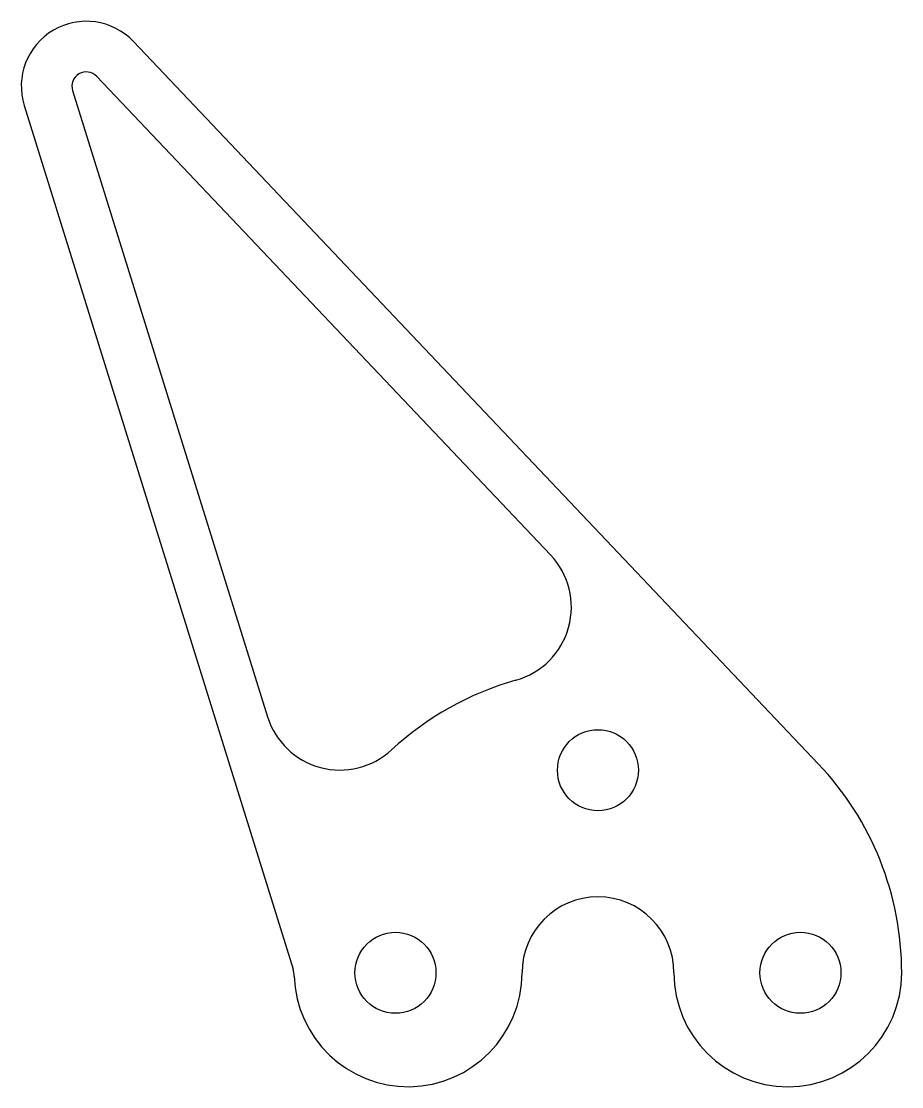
# Model space of a CAD drawing. Extents: x -31.8 to 3, y 30.5 to 72.6.
import ezdxf

# ---------------------------------------------------------------- set-up
doc = ezdxf.new("R2010")
doc.units = 0
doc.layers.add('VISIBLE', color=7, linetype='CONTINUOUS')

msp = doc.modelspace()

# ---------------------------------------------------------------- linework, layer by layer
at = {"layer": 'VISIBLE'}
for p, q in [((-27.354, 71.783), (-0.294, 43.259)), ((-28.805, 70.406), (-10.876, 51.507)), ((-29.758, 69.848), (-22.055, 45.115)), ((-31.667, 69.253), (-21.043, 35.138))]:
    msp.add_line(p, q, dxfattribs=at)
for centre in [(-9, 43), (-17, 35), (-1, 35)]:
    msp.add_circle(centre, 1.6, dxfattribs=at)
for centre, radius, start, end in [((-29.217, 70.016), 2.567, 43.4917, 197.298), ((-29.217, 70.016), 0.567, 43.4917, 197.298), ((-13.052, 49.442), 3, 285.6735, 43.4917), ((-9, 35), 12, 105.6735, 132.7962), ((-19.191, 46.007), 3, 197.298, 312.7962), ((-9, 35), 12, 0, 43.4917), ((-9, 35), 3, 0, 180), ((-21.998, 34.84), 1, 1.6623, 17.298), ((-16.5, 35), 4.5, 181.6623, 0), ((-1.5, 35), 4.5, 180, 0)]:
    msp.add_arc(centre, radius, start, end, dxfattribs=at)

doc.saveas('drawing.dxf')
